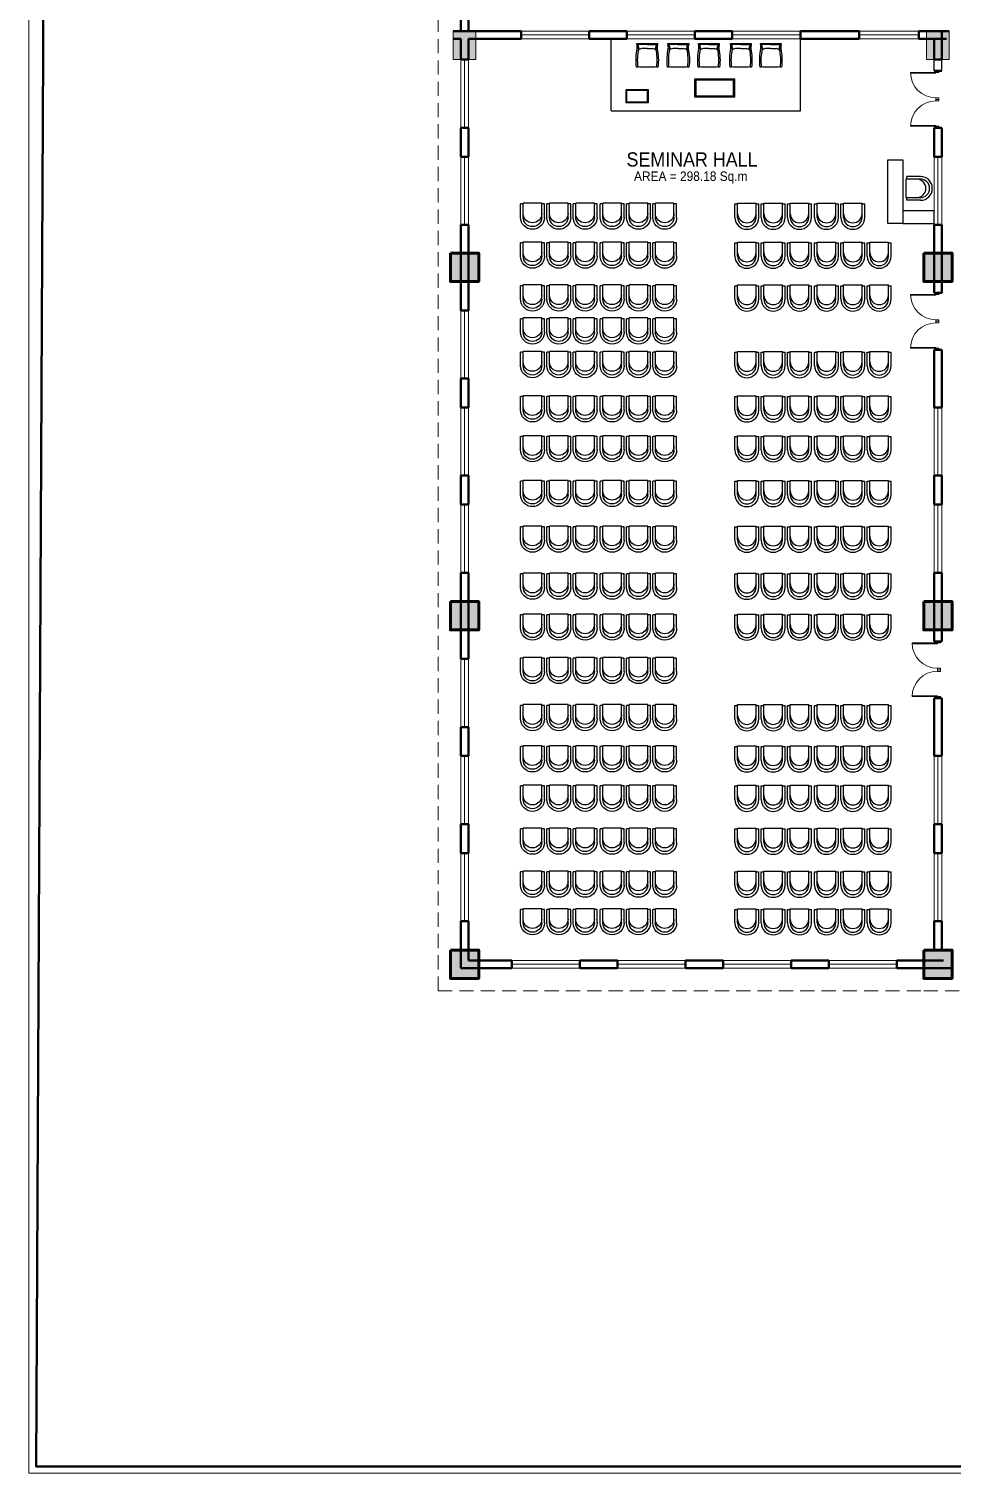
# Model space of a CAD drawing. Header units: inches. Extents: x 150067 to 167379, y -92057 to -49035.
# Drawn here: x 151819 to 154258, y -68924 to -65111 of the extents above; entities that cross this region are included whole.
import ezdxf

# ---------------------------------------------------------------- set-up
doc = ezdxf.new("R2010")
doc.units = ezdxf.units.IN
doc.header["$LTSCALE"] = 0.1
doc.header["$MEASUREMENT"] = 0
doc.linetypes.add('HIDDEN', pattern=[0.375, 0.25, -0.125])
for name, color, linetype, lineweight in [('BOR', 200, 'Continuous', 40), ('BOR1', 230, 'Continuous', 15), ('DOOR', 10, 'Continuous', 15), ('Layer4', 10, 'Continuous', 25), ('thin ha', 253, 'Continuous', 5), ('wall', 6, 'Continuous', 40), ('win', 102, 'Continuous', 20)]:
    doc.layers.add(name, color=color, linetype=linetype, lineweight=lineweight)
doc.layers.add('Layer1', color=7, linetype='Continuous')
doc.layers.add('TEXT', color=7, linetype='Continuous')
doc.styles.add('DUTCH', font='arial.ttf')

# ---------------------------------------------------------------- blocks, each defined once
blk = doc.blocks.new('A$C764D24B9')
at = {"layer": 'DOOR'}
for points in [[(0.056, 0.111), (0.083, 0.111), (0.083, 1), (0.056, 1)], [(0, 0), (0.056, 0), (0.056, 0.111), (0, 0.111)], [(0.944, 0), (1, 0), (1, 0.111), (0.944, 0.111)]]:
    blk.add_lwpolyline(points, close=True, dxfattribs=at)
blk.add_arc((0.056, 0.111), 0.889, 0, 90, dxfattribs=at)
blk = doc.blocks.new('hhrh')
at = {"layer": 'thin ha', "linetype": 'Continuous', "lineweight": 20, "ltscale": 0.1}
blk.add_hatch(color=2, dxfattribs=at).paths.add_polyline_path([(-6923.03, -1177.102), (-6922.28, -1177.102), (-6922.28, -1177.852), (-6923.03, -1177.852)])
at = {"layer": 'thin ha', "color": 2, "linetype": 'Continuous', "lineweight": 50, "ltscale": 0.1}
blk.add_lwpolyline([(-6923.03, -1177.102), (-6922.28, -1177.102), (-6922.28, -1177.852), (-6923.03, -1177.852)], close=True, dxfattribs=at)
blk = doc.blocks.new('hhyt')
at = {"layer": 'thin ha', "linetype": 'Continuous', "lineweight": 20, "ltscale": 0.1}
blk.add_hatch(color=2, dxfattribs=at).paths.add_polyline_path([(-6922.955, -1152.844), (-6922.355, -1152.844), (-6922.355, -1153.594), (-6922.955, -1153.594)])
at = {"layer": 'thin ha', "color": 2, "linetype": 'Continuous', "lineweight": 20, "ltscale": 0.1}
blk.add_lwpolyline([(-6922.955, -1152.844), (-6922.355, -1152.844), (-6922.355, -1153.594), (-6922.955, -1153.594)], close=True, dxfattribs=at)
blk = doc.blocks.new('A$C2C166547')
at = {"color": 0}
for p, q in [((0.201, 0.464), (0.017, 0.464)), ((0.201, 0.456), (0.018, 0.456)), ((0.201, 0.455), (0.018, 0.455)), ((0.201, 0.374), (0.094, 0.374)), ((0.201, 0.464), (0.385, 0.464)), ((0.201, 0.456), (0.385, 0.456)), ((0.201, 0.455), (0.385, 0.455)), ((0.201, 0.374), (0.308, 0.374)), ((0.016, 0.02), (0.006, 0.02)), ((0.016, 0.02), (0.006, 0.016)), ((0.017, 0.001), (0.016, 0.02)), ((0.385, 0.001), (0.387, 0.02)), ((0.387, 0.02), (0.396, 0.016)), ((0.387, 0.02), (0.396, 0.02))]:
    blk.add_line(p, q, dxfattribs=at)
blk.add_lwpolyline([(0.023, 0.369, 0.080461), (0.008, 0, 0.080461)], format="xyb", dxfattribs=at)
for centre, radius, start, end in [((0.018, 0.461), 0.00242, 100.345, 201.3742), ((-0.216, 0.394), 0.241, 354.5513, 15.9626), ((0.018, 0.455), 0.000725, 87.3762, 197.5208), ((0.018, 0.454), 0.000433, 71.7715, 189.2202), ((0.095, 0.276), 0.0978, 90.5164, 143.1927), ((-0.282, 0.346), 0.317, 1.1591, 17.5641), ((0.307, 0.276), 0.0978, 36.8073, 89.4836), ((0.685, 0.346), 0.317, 162.4359, 178.8409), ((0.618, 0.394), 0.241, 164.0374, 185.4487), ((-0.752, 0.137), 1.154, 353.1637, 11.5643), ((0.384, 0.461), 0.00242, 338.6258, 79.655), ((0.385, 0.455), 0.000725, 342.4792, 92.6238), ((0.385, 0.454), 0.000433, 350.7798, 108.2285), ((0.014, -0.011), 0.012, 71.7536, 116.5375), ((0.389, -0.011), 0.012, 63.4625, 108.2464)]:
    blk.add_arc(centre, radius, start, end, dxfattribs=at)
blk = doc.blocks.new('armchair032')
at = {"color": 0}
for p, q in [((-315, 375), (-315, 20)), ((-245, 20), (-315, 20)), ((-245, 375), (-245, 0)), ((245, 0), (-245, 0)), ((245, 375), (245, 0)), ((315, 20), (245, 20)), ((315, 375), (315, 20))]:
    blk.add_line(p, q, dxfattribs=at)
for centre, radius in [((0, 375), 315), ((0, 375), 245), ((0, 275), 245)]:
    blk.add_arc(centre, radius, 0, 180, dxfattribs=at)

msp = doc.modelspace()

# ---------------------------------------------------------------- linework, layer by layer
at = {"elevation": 23680.86}
for points in [[(153479.86, -65151.89, 0.1025232), (153478.61, -65163.25, -0.0804606), (153480.64, -65212.29, -0.3022999), (153477.46, -65211.91, 0.1979323), (153476.27, -65211.83, -0.028193), (153469.24, -65212.29), (153452.34, -65212.29), (153435.43, -65212.29, -0.028193), (153428.4, -65211.83, 0.1979323), (153427.22, -65211.91, -0.3022999), (153424.04, -65212.29, -0.0804606), (153426.06, -65163.25, 0.1025232), (153424.82, -65151.89, -0.5871113), (153426.22, -65149.4), (153478.46, -65149.4, -0.5871113)], [(153561.88, -65151.89, 0.1025232), (153560.63, -65163.25, -0.0804606), (153562.66, -65212.29, -0.3022999), (153559.48, -65211.91, 0.1979323), (153558.29, -65211.83, -0.028193), (153551.26, -65212.29), (153534.36, -65212.29), (153517.45, -65212.29, -0.028193), (153510.42, -65211.83, 0.1979323), (153509.23, -65211.91, -0.3022999), (153506.06, -65212.29, -0.0804606), (153508.08, -65163.25, 0.1025232), (153506.84, -65151.89, -0.5871113), (153508.24, -65149.4), (153560.48, -65149.4, -0.5871113)], [(153642.71, -65151.89, 0.1025232), (153641.47, -65163.25, -0.0804606), (153643.49, -65212.29, -0.3022999), (153640.32, -65211.91, 0.1979323), (153639.13, -65211.83, -0.028193), (153632.1, -65212.29), (153615.19, -65212.29), (153598.29, -65212.29, -0.028193), (153591.26, -65211.83, 0.1979323), (153590.07, -65211.91, -0.3022999), (153586.9, -65212.29, -0.0804606), (153588.92, -65163.25, 0.1025232), (153587.67, -65151.89, -0.5871113), (153589.08, -65149.4), (153641.31, -65149.4, -0.5871113)], [(153727.18, -65151.89, 0.1025232), (153725.94, -65163.25, -0.0804606), (153727.96, -65212.29, -0.3022999), (153724.79, -65211.91, 0.1979323), (153723.6, -65211.83, -0.028193), (153716.57, -65212.29), (153699.66, -65212.29), (153682.76, -65212.29, -0.028193), (153675.73, -65211.83, 0.1979323), (153674.54, -65211.91, -0.3022999), (153671.37, -65212.29, -0.0804606), (153673.39, -65163.25, 0.1025232), (153672.14, -65151.89, -0.5871113), (153673.55, -65149.4), (153725.78, -65149.4, -0.5871113)], [(153806.34, -65151.89, 0.1025232), (153805.09, -65163.25, -0.0804606), (153807.12, -65212.29, -0.3022999), (153803.94, -65211.91, 0.1979323), (153802.75, -65211.83, -0.028193), (153795.73, -65212.29), (153778.82, -65212.29), (153761.91, -65212.29, -0.028193), (153754.88, -65211.83, 0.1979323), (153753.7, -65211.91, -0.3022999), (153750.52, -65212.29, -0.0804606), (153752.55, -65163.25, 0.1025232), (153751.3, -65151.89, -0.5871113), (153752.7, -65149.4), (153804.94, -65149.4, -0.5871113)]]:
    msp.add_lwpolyline(points, format="xyb", close=True, dxfattribs=at)
for points in [[(153396.69, -65270.87), (153454.43, -65270.87), (153454.43, -65306.57), (153396.69, -65306.57)], [(153397.69, -65271.87), (153453.43, -65271.87), (153453.43, -65305.57), (153397.69, -65305.57)], [(153398.69, -65272.87), (153452.43, -65272.87), (153452.43, -65304.57), (153398.69, -65304.57)], [(153577.4, -65290.78), (153683.55, -65290.78), (153683.55, -65243.82), (153577.4, -65243.82)], [(153578.4, -65289.78), (153682.55, -65289.78), (153682.55, -65244.82), (153578.4, -65244.82)], [(153579.4, -65288.78), (153681.55, -65288.78), (153681.55, -65245.82), (153579.4, -65245.82)], [(153580.4, -65287.78), (153680.55, -65287.78), (153680.55, -65246.82), (153580.4, -65246.82)]]:
    msp.add_lwpolyline(points, close=True, dxfattribs=at)
at = {"layer": 'BOR', "elevation": 23680.86}
msp.add_lwpolyline([(167336.1, -61441.21), (151875.84, -61441.21), (151838.53, -68906.26), (167298.78, -68906.26)], close=True, dxfattribs=at)
at = {"layer": 'BOR1', "elevation": 23680.86}
msp.add_lwpolyline([(167379.16, -61384.68), (151819.31, -61384.68), (151819.31, -68924.04), (167379.16, -68924.04)], close=True, dxfattribs=at)
at = {"layer": 'DOOR', "linetype": 'HIDDEN', "ltscale": 1500}
for p, q in [((152900.09, -67650.67, 23680.86), (152900.09, -62224.01, 23680.86)), ((152900.09, -67650.67, 23680.86), (154182.59, -67650.67, 23680.86)), ((154182.59, -67650.67, 23680.86), (155295.09, -67650.67, 23680.86))]:
    msp.add_line(p, q, dxfattribs=at)
at = {"layer": 'Layer1', "color": 6, "linetype": 'Continuous', "ltscale": 0.1}
for p, q in [((154210.09, -65222.34, 23680.86), (154210.09, -65192.34, 23680.86)), ((154230.09, -65222.34, 23680.86), (154230.09, -65192.34, 23680.86))]:
    msp.add_line(p, q, dxfattribs=at)
at = {"layer": 'Layer1', "color": 6, "linetype": 'Continuous', "ltscale": 0.1, "elevation": 23680.86}
for points in [[(154087.92, -65457.04), (154127.6, -65457.04), (154127.6, -65624.77), (154087.92, -65624.77)], [(154127.6, -65624.77), (154210.09, -65624.77), (154210.09, -65591.97), (154127.6, -65591.97)]]:
    msp.add_lwpolyline(points, close=True, dxfattribs=at)
at = {"layer": 'Layer4', "linetype": 'Continuous', "ltscale": 0.1}
for p, q in [((153357.09, -65327.34, 23680.86), (153357.09, -65137.34, 23680.86)), ((153857.09, -65327.34, 23680.86), (153857.09, -65127.34, 23680.86)), ((153357.09, -65327.34, 23680.86), (153857.09, -65327.34, 23680.86))]:
    msp.add_line(p, q, dxfattribs=at)
at = {"layer": 'wall', "linetype": 'Continuous', "ltscale": 0.1}
for p, q in [((152960.09, -65048.91, 23680.86), (152960.09, -65117.34, 23680.86)), ((152980.09, -65048.91, 23680.86), (152980.09, -65117.34, 23680.86)), ((152940.09, -65117.34, 23680.86), (153119.09, -65117.34, 23680.86)), ((153027.59, -65117.34, 23680.86), (153111.59, -65117.34, 23680.86)), ((153119.09, -65137.34, 23680.86), (153119.09, -65117.34, 23680.86)), ((153299.09, -65117.34, 23680.86), (153398.09, -65117.34, 23680.86)), ((153299.09, -65117.34, 23680.86), (153398.09, -65117.34, 23680.86)), ((153299.09, -65117.34, 23680.86), (153398.09, -65117.34, 23680.86)), ((153299.09, -65117.34, 23680.86), (153398.09, -65117.34, 23680.86)), ((153299.09, -65117.34, 23680.86), (153398.09, -65117.34, 23680.86)), ((153398.09, -65117.34, 23680.86), (153299.09, -65117.34, 23680.86)), ((153398.09, -65117.34, 23680.86), (153299.09, -65117.34, 23680.86)), ((153299.09, -65137.34, 23680.86), (153299.09, -65117.34, 23680.86)), ((153398.09, -65137.34, 23680.86), (153398.09, -65117.34, 23680.86)), ((153578.09, -65117.34, 23680.86), (153677.09, -65117.34, 23680.86)), ((153578.09, -65117.34, 23680.86), (153677.09, -65117.34, 23680.86)), ((153578.09, -65117.34, 23680.86), (153677.09, -65117.34, 23680.86)), ((153578.09, -65117.34, 23680.86), (153677.09, -65117.34, 23680.86)), ((153578.09, -65117.34, 23680.86), (153677.09, -65117.34, 23680.86)), ((153677.09, -65117.34, 23680.86), (153578.09, -65117.34, 23680.86)), ((153677.09, -65117.34, 23680.86), (153578.09, -65117.34, 23680.86)), ((153578.09, -65137.34, 23680.86), (153578.09, -65117.34, 23680.86)), ((153677.09, -65137.34, 23680.86), (153677.09, -65117.34, 23680.86)), ((153857.09, -65117.34, 23680.86), (154011.75, -65117.34, 23680.86)), ((153857.09, -65137.34, 23680.86), (153857.09, -65117.34, 23680.86)), ((154011.75, -65117.34, 23680.86), (154011.75, -65137.34, 23680.86)), ((154169.25, -65117.34, 23680.86), (154250.09, -65117.34, 23680.86)), ((154169.25, -65117.34, 23680.86), (154169.25, -65137.34, 23680.86)), ((154230.09, -65117.34, 23680.86), (154230.09, -65192.34, 23680.86)), ((152940.09, -65137.34, 23680.86), (152960.09, -65137.34, 23680.86)), ((152960.09, -65192.34, 23680.86), (152960.09, -65137.34, 23680.86)), ((152980.09, -65137.34, 23680.86), (153119.09, -65137.34, 23680.86)), ((152980.09, -65192.34, 23680.86), (152980.09, -65137.34, 23680.86)), ((153062.59, -65137.34, 23680.86), (153111.59, -65137.34, 23680.86)), ((153299.09, -65137.34, 23680.86), (153398.09, -65137.34, 23680.86)), ((153299.09, -65137.34, 23680.86), (153398.09, -65137.34, 23680.86)), ((153299.09, -65137.34, 23680.86), (153398.09, -65137.34, 23680.86)), ((153299.09, -65137.34, 23680.86), (153398.09, -65137.34, 23680.86)), ((153299.09, -65137.34, 23680.86), (153398.09, -65137.34, 23680.86)), ((153299.09, -65137.34, 23680.86), (153398.09, -65137.34, 23680.86)), ((153299.09, -65137.34, 23680.86), (153398.09, -65137.34, 23680.86)), ((153299.09, -65137.34, 23680.86), (153398.09, -65137.34, 23680.86)), ((153299.09, -65137.34, 23680.86), (153398.09, -65137.34, 23680.86)), ((153398.09, -65137.34, 23680.86), (153299.09, -65137.34, 23680.86)), ((153398.09, -65137.34, 23680.86), (153299.09, -65137.34, 23680.86)), ((153398.09, -65137.34, 23680.86), (153299.09, -65137.34, 23680.86)), ((153578.09, -65137.34, 23680.86), (153677.09, -65137.34, 23680.86)), ((153578.09, -65137.34, 23680.86), (153677.09, -65137.34, 23680.86)), ((153578.09, -65137.34, 23680.86), (153677.09, -65137.34, 23680.86)), ((153578.09, -65137.34, 23680.86), (153677.09, -65137.34, 23680.86)), ((153578.09, -65137.34, 23680.86), (153677.09, -65137.34, 23680.86)), ((153578.09, -65137.34, 23680.86), (153677.09, -65137.34, 23680.86)), ((153578.09, -65137.34, 23680.86), (153677.09, -65137.34, 23680.86)), ((153578.09, -65137.34, 23680.86), (153677.09, -65137.34, 23680.86)), ((153578.09, -65137.34, 23680.86), (153677.09, -65137.34, 23680.86)), ((153677.09, -65137.34, 23680.86), (153578.09, -65137.34, 23680.86)), ((153677.09, -65137.34, 23680.86), (153578.09, -65137.34, 23680.86)), ((153677.09, -65137.34, 23680.86), (153578.09, -65137.34, 23680.86)), ((153857.09, -65137.34, 23680.86), (154011.75, -65137.34, 23680.86)), ((153857.09, -65137.34, 23680.86), (154011.75, -65137.34, 23680.86)), ((154169.25, -65137.34, 23680.86), (154242.59, -65137.34, 23680.86)), ((154169.25, -65137.34, 23680.86), (154242.59, -65137.34, 23680.86)), ((154210.09, -65137.34, 23680.86), (154210.09, -65192.34, 23680.86)), ((152980.09, -65192.34, 23680.86), (152960.09, -65192.34, 23680.86)), ((154210.09, -65192.34, 23680.86), (154230.09, -65192.34, 23680.86)), ((154230.09, -65192.34, 23680.86), (154210.09, -65192.34, 23680.86)), ((154210.09, -65222.34, 23680.86), (154230.09, -65222.34, 23680.86)), ((154230.09, -65222.34, 23680.86), (154210.09, -65222.34, 23680.86)), ((152960.09, -65448.59, 23680.86), (152960.09, -65372.34, 23680.86)), ((152960.09, -65448.59, 23680.86), (152960.09, -65372.34, 23680.86)), ((152960.09, -65448.59, 23680.86), (152960.09, -65372.34, 23680.86)), ((152960.09, -65448.59, 23680.86), (152960.09, -65372.34, 23680.86)), ((152980.09, -65372.34, 23680.86), (152960.09, -65372.34, 23680.86)), ((152980.09, -65448.59, 23680.86), (152980.09, -65372.34, 23680.86)), ((152980.09, -65448.59, 23680.86), (152980.09, -65372.34, 23680.86)), ((152980.09, -65448.59, 23680.86), (152980.09, -65372.34, 23680.86)), ((152980.09, -65448.59, 23680.86), (152980.09, -65372.34, 23680.86)), ((154210.09, -65372.34, 23680.86), (154210.09, -65448.59, 23680.86)), ((154210.09, -65372.34, 23680.86), (154210.09, -65448.59, 23680.86)), ((154210.09, -65448.59, 23680.86), (154210.09, -65372.34, 23680.86)), ((154210.09, -65448.59, 23680.86), (154210.09, -65372.34, 23680.86)), ((154210.09, -65448.59, 23680.86), (154210.09, -65372.34, 23680.86)), ((154210.09, -65372.34, 23680.86), (154230.09, -65372.34, 23680.86)), ((154230.09, -65372.34, 23680.86), (154210.09, -65372.34, 23680.86)), ((154230.09, -65372.34, 23680.86), (154230.09, -65448.59, 23680.86)), ((154230.09, -65372.34, 23680.86), (154230.09, -65448.59, 23680.86)), ((154230.09, -65448.59, 23680.86), (154230.09, -65372.34, 23680.86)), ((154230.09, -65448.59, 23680.86), (154230.09, -65372.34, 23680.86)), ((154230.09, -65448.59, 23680.86), (154230.09, -65372.34, 23680.86)), ((152980.09, -65448.59, 23680.86), (152960.09, -65448.59, 23680.86)), ((154210.09, -65448.59, 23680.86), (154230.09, -65448.59, 23680.86)), ((152960.09, -65854.42, 23680.86), (152960.09, -65628.59, 23680.86)), ((152960.09, -65854.42, 23680.86), (152960.09, -65628.59, 23680.86)), ((152980.09, -65628.59, 23680.86), (152960.09, -65628.59, 23680.86)), ((152980.09, -65854.42, 23680.86), (152980.09, -65628.59, 23680.86)), ((152980.09, -65854.42, 23680.86), (152980.09, -65628.59, 23680.86)), ((154210.09, -65628.59, 23680.86), (154210.09, -65778.17, 23680.86)), ((154210.09, -65628.59, 23680.86), (154230.09, -65628.59, 23680.86)), ((154230.09, -65628.59, 23680.86), (154230.09, -65778.17, 23680.86)), ((154210.09, -65808.17, 23680.86), (154210.09, -65778.17, 23680.86)), ((154230.09, -65808.17, 23680.86), (154210.09, -65808.17, 23680.86)), ((154230.09, -65808.17, 23680.86), (154230.09, -65778.17, 23680.86)), ((152980.09, -65854.42, 23680.86), (152960.09, -65854.42, 23680.86)), ((154210.09, -65958.17, 23680.86), (154210.09, -66110.67, 23680.86)), ((154230.09, -65958.17, 23680.86), (154210.09, -65958.17, 23680.86)), ((154230.09, -65958.17, 23680.86), (154230.09, -66110.67, 23680.86)), ((152960.09, -66110.67, 23680.86), (152960.09, -66034.42, 23680.86)), ((152960.09, -66110.67, 23680.86), (152960.09, -66034.42, 23680.86)), ((152960.09, -66110.67, 23680.86), (152960.09, -66034.42, 23680.86)), ((152980.09, -66034.42, 23680.86), (152960.09, -66034.42, 23680.86)), ((152980.09, -66110.67, 23680.86), (152980.09, -66034.42, 23680.86)), ((152980.09, -66110.67, 23680.86), (152980.09, -66034.42, 23680.86)), ((152980.09, -66110.67, 23680.86), (152980.09, -66034.42, 23680.86)), ((152980.09, -66078.64, 23680.86), (152980.09, -66034.42, 23680.86)), ((152980.09, -66078.64, 23680.86), (152980.09, -66034.42, 23680.86)), ((152980.09, -66078.64, 23680.86), (152980.09, -66034.42, 23680.86)), ((152980.09, -66110.67, 23680.86), (152960.09, -66110.67, 23680.86)), ((154210.09, -66110.67, 23680.86), (154230.09, -66110.67, 23680.86)), ((152960.09, -66366.92, 23680.86), (152960.09, -66290.67, 23680.86)), ((152960.09, -66366.92, 23680.86), (152960.09, -66290.67, 23680.86)), ((152960.09, -66366.92, 23680.86), (152960.09, -66290.67, 23680.86)), ((152980.09, -66290.67, 23680.86), (152960.09, -66290.67, 23680.86)), ((152980.09, -66366.92, 23680.86), (152980.09, -66290.67, 23680.86)), ((152980.09, -66366.92, 23680.86), (152980.09, -66290.67, 23680.86)), ((152980.09, -66366.92, 23680.86), (152980.09, -66290.67, 23680.86)), ((154210.09, -66290.67, 23680.86), (154210.09, -66366.92, 23680.86)), ((154210.09, -66290.67, 23680.86), (154210.09, -66366.92, 23680.86)), ((154210.09, -66366.92, 23680.86), (154210.09, -66290.67, 23680.86)), ((154210.09, -66366.92, 23680.86), (154210.09, -66290.67, 23680.86)), ((154210.09, -66290.67, 23680.86), (154230.09, -66290.67, 23680.86)), ((154230.09, -66290.67, 23680.86), (154230.09, -66366.92, 23680.86)), ((154230.09, -66290.67, 23680.86), (154230.09, -66366.92, 23680.86)), ((154230.09, -66366.92, 23680.86), (154230.09, -66290.67, 23680.86)), ((154230.09, -66366.92, 23680.86), (154230.09, -66290.67, 23680.86)), ((152980.09, -66366.92, 23680.86), (152960.09, -66366.92, 23680.86)), ((154210.09, -66366.92, 23680.86), (154230.09, -66366.92, 23680.86)), ((152960.09, -66774.42, 23680.86), (152960.09, -66546.92, 23680.86)), ((152960.09, -66774.42, 23680.86), (152960.09, -66546.92, 23680.86)), ((152980.09, -66546.92, 23680.86), (152960.09, -66546.92, 23680.86)), ((152980.09, -66774.42, 23680.86), (152980.09, -66546.92, 23680.86)), ((152980.09, -66774.42, 23680.86), (152980.09, -66546.92, 23680.86)), ((154210.09, -66546.92, 23680.86), (154210.09, -66698.17, 23680.86)), ((154210.09, -66546.92, 23680.86), (154230.09, -66546.92, 23680.86)), ((154230.09, -66546.92, 23680.86), (154230.09, -66698.17, 23680.86)), ((154210.09, -66728.17, 23680.86), (154210.09, -66698.17, 23680.86)), ((154230.09, -66728.17, 23680.86), (154230.09, -66698.17, 23680.86)), ((154230.09, -66728.17, 23680.86), (154210.09, -66728.17, 23680.86)), ((152980.09, -66774.42, 23680.86), (152960.09, -66774.42, 23680.86)), ((154230.09, -66878.17, 23680.86), (154210.09, -66878.17, 23680.86)), ((154210.09, -66878.17, 23680.86), (154210.09, -67030.67, 23680.86)), ((154230.09, -66878.17, 23680.86), (154230.09, -67030.67, 23680.86)), ((152960.09, -67030.67, 23680.86), (152960.09, -66954.42, 23680.86)), ((152960.09, -67030.67, 23680.86), (152960.09, -66954.42, 23680.86)), ((152980.09, -66954.42, 23680.86), (152960.09, -66954.42, 23680.86)), ((152980.09, -66998.64, 23680.86), (152980.09, -66954.42, 23680.86)), ((152980.09, -67030.67, 23680.86), (152980.09, -66954.42, 23680.86)), ((152980.09, -67030.67, 23680.86), (152960.09, -67030.67, 23680.86)), ((154210.09, -67030.67, 23680.86), (154230.09, -67030.67, 23680.86)), ((152960.09, -67286.92, 23680.86), (152960.09, -67210.67, 23680.86)), ((152960.09, -67286.92, 23680.86), (152960.09, -67210.67, 23680.86)), ((152980.09, -67210.67, 23680.86), (152960.09, -67210.67, 23680.86)), ((152980.09, -67286.92, 23680.86), (152980.09, -67210.67, 23680.86)), ((152980.09, -67286.92, 23680.86), (152980.09, -67210.67, 23680.86)), ((154210.09, -67210.67, 23680.86), (154210.09, -67286.92, 23680.86)), ((154210.09, -67210.67, 23680.86), (154210.09, -67286.92, 23680.86)), ((154210.09, -67286.92, 23680.86), (154210.09, -67210.67, 23680.86)), ((154210.09, -67210.67, 23680.86), (154230.09, -67210.67, 23680.86)), ((154230.09, -67210.67, 23680.86), (154230.09, -67286.92, 23680.86)), ((154230.09, -67210.67, 23680.86), (154230.09, -67286.92, 23680.86)), ((154230.09, -67286.92, 23680.86), (154230.09, -67210.67, 23680.86)), ((152980.09, -67286.92, 23680.86), (152960.09, -67286.92, 23680.86)), ((154210.09, -67286.92, 23680.86), (154230.09, -67286.92, 23680.86)), ((152960.09, -67590.67, 23680.86), (152960.09, -67466.92, 23680.86)), ((152980.09, -67466.92, 23680.86), (152960.09, -67466.92, 23680.86)), ((152980.09, -67570.67, 23680.86), (152980.09, -67466.92, 23680.86)), ((154210.09, -67466.92, 23680.86), (154210.09, -67543.17, 23680.86)), ((154210.09, -67466.92, 23680.86), (154230.09, -67466.92, 23680.86)), ((154230.09, -67466.92, 23680.86), (154230.09, -67543.17, 23680.86)), ((152960.09, -67590.67, 23680.86), (153094.63, -67590.67, 23680.86)), ((152980.09, -67570.67, 23680.86), (153094.63, -67570.67, 23680.86)), ((153032.59, -67570.67, 23680.86), (153094.63, -67570.67, 23680.86)), ((153032.59, -67590.67, 23680.86), (153094.63, -67590.67, 23680.86)), ((153094.63, -67590.67, 23680.86), (153094.63, -67570.67, 23680.86)), ((153274.63, -67570.67, 23680.86), (153373.63, -67570.67, 23680.86)), ((153274.63, -67570.67, 23680.86), (153373.63, -67570.67, 23680.86)), ((153274.63, -67570.67, 23680.86), (153373.63, -67570.67, 23680.86)), ((153274.63, -67570.67, 23680.86), (153373.63, -67570.67, 23680.86)), ((153274.63, -67590.67, 23680.86), (153274.63, -67570.67, 23680.86)), ((153274.63, -67590.67, 23680.86), (153373.63, -67590.67, 23680.86)), ((153274.63, -67590.67, 23680.86), (153373.63, -67590.67, 23680.86)), ((153274.63, -67590.67, 23680.86), (153373.63, -67590.67, 23680.86)), ((153274.63, -67590.67, 23680.86), (153373.63, -67590.67, 23680.86)), ((153274.63, -67590.67, 23680.86), (153373.63, -67590.67, 23680.86)), ((153274.63, -67590.67, 23680.86), (153373.63, -67590.67, 23680.86)), ((153373.63, -67590.67, 23680.86), (153373.63, -67570.67, 23680.86)), ((153553.63, -67570.67, 23680.86), (153652.63, -67570.67, 23680.86)), ((153553.63, -67570.67, 23680.86), (153652.63, -67570.67, 23680.86)), ((153553.63, -67570.67, 23680.86), (153652.63, -67570.67, 23680.86)), ((153553.63, -67570.67, 23680.86), (153652.63, -67570.67, 23680.86)), ((153553.63, -67590.67, 23680.86), (153553.63, -67570.67, 23680.86)), ((153553.63, -67590.67, 23680.86), (153652.63, -67590.67, 23680.86)), ((153553.63, -67590.67, 23680.86), (153652.63, -67590.67, 23680.86)), ((153553.63, -67590.67, 23680.86), (153652.63, -67590.67, 23680.86)), ((153553.63, -67590.67, 23680.86), (153652.63, -67590.67, 23680.86)), ((153553.63, -67590.67, 23680.86), (153652.63, -67590.67, 23680.86)), ((153553.63, -67590.67, 23680.86), (153652.63, -67590.67, 23680.86)), ((153652.63, -67590.67, 23680.86), (153652.63, -67570.67, 23680.86)), ((153832.63, -67570.67, 23680.86), (153931.63, -67570.67, 23680.86)), ((153832.63, -67570.67, 23680.86), (153931.63, -67570.67, 23680.86)), ((153832.63, -67570.67, 23680.86), (153931.63, -67570.67, 23680.86)), ((153832.63, -67570.67, 23680.86), (153931.63, -67570.67, 23680.86)), ((153832.63, -67590.67, 23680.86), (153832.63, -67570.67, 23680.86)), ((153832.63, -67590.67, 23680.86), (153931.63, -67590.67, 23680.86)), ((153832.63, -67590.67, 23680.86), (153931.63, -67590.67, 23680.86)), ((153832.63, -67590.67, 23680.86), (153931.63, -67590.67, 23680.86)), ((153832.63, -67590.67, 23680.86), (153931.63, -67590.67, 23680.86)), ((153832.63, -67590.67, 23680.86), (153931.63, -67590.67, 23680.86)), ((153832.63, -67590.67, 23680.86), (153931.63, -67590.67, 23680.86)), ((153931.63, -67590.67, 23680.86), (153931.63, -67570.67, 23680.86)), ((154111.63, -67570.67, 23680.86), (154235.09, -67570.67, 23680.86)), ((154111.63, -67590.67, 23680.86), (154111.63, -67570.67, 23680.86)), ((154111.63, -67590.67, 23680.86), (154255.09, -67590.67, 23680.86)), ((154136.09, -67570.67, 23680.86), (154235.09, -67570.67, 23680.86)), ((154136.09, -67590.67, 23680.86), (154255.09, -67590.67, 23680.86)), ((154136.09, -67590.67, 23680.86), (154235.09, -67590.67, 23680.86))]:
    msp.add_line(p, q, dxfattribs=at)
at = {"layer": 'wall', "linetype": 'Continuous', "ltscale": 0.1, "elevation": 23680.86}
for points in [[(153299.09, -65137.34), (153299.09, -65117.34)], [(153398.09, -65137.34), (153398.09, -65117.34)], [(153578.09, -65137.34), (153578.09, -65117.34)], [(153677.09, -65137.34), (153677.09, -65117.34)], [(153857.09, -65137.34), (153857.09, -65117.34)], [(152980.09, -65192.34), (152960.09, -65192.34)], [(154210.09, -65192.34), (154230.09, -65192.34)], [(154210.09, -65222.34), (154230.09, -65222.34)], [(152980.09, -65372.34), (152960.09, -65372.34)], [(154210.09, -65372.34), (154230.09, -65372.34)], [(152980.09, -65448.59), (152960.09, -65448.59)], [(154210.09, -65448.59), (154230.09, -65448.59)], [(152980.09, -65628.59), (152960.09, -65628.59)], [(154210.09, -65628.59), (154230.09, -65628.59)], [(152980.09, -65854.42), (152960.09, -65854.42)], [(152980.09, -66034.42), (152960.09, -66034.42)], [(152980.09, -66110.67), (152960.09, -66110.67)], [(154210.09, -66110.67), (154230.09, -66110.67)], [(152980.09, -66290.67), (152960.09, -66290.67)], [(154210.09, -66290.67), (154230.09, -66290.67)], [(152980.09, -66366.92), (152960.09, -66366.92)], [(154210.09, -66366.92), (154230.09, -66366.92)], [(152980.09, -66546.92), (152960.09, -66546.92)], [(154210.09, -66546.92), (154230.09, -66546.92)], [(152980.09, -66774.42), (152960.09, -66774.42)], [(152980.09, -66954.42), (152960.09, -66954.42)], [(152980.09, -67030.67), (152960.09, -67030.67)], [(154210.09, -67030.67), (154230.09, -67030.67)], [(152980.09, -67210.67), (152960.09, -67210.67)], [(154210.09, -67210.67), (154230.09, -67210.67)], [(152980.09, -67286.92), (152960.09, -67286.92)], [(154210.09, -67286.92), (154230.09, -67286.92)], [(152980.09, -67466.92), (152960.09, -67466.92)], [(154210.09, -67466.92), (154230.09, -67466.92)], [(153094.63, -67590.67), (153094.63, -67570.67)], [(153274.63, -67590.67), (153274.63, -67570.67)], [(153373.63, -67590.67), (153373.63, -67570.67)], [(153553.63, -67590.67), (153553.63, -67570.67)], [(153652.63, -67590.67), (153652.63, -67570.67)], [(153832.63, -67590.67), (153832.63, -67570.67)], [(153931.63, -67590.67), (153931.63, -67570.67)], [(154111.63, -67590.67), (154111.63, -67570.67)]]:
    msp.add_lwpolyline(points, dxfattribs=at)
at = {"layer": 'win'}
for p, q in [((153119.09, -65117.34, 23680.86), (153299.09, -65117.34, 23680.86)), ((153398.09, -65117.34, 23680.86), (153578.09, -65117.34, 23680.86)), ((153677.09, -65117.34, 23680.86), (153857.09, -65117.34, 23680.86)), ((154011.75, -65117.34, 23680.86), (154169.25, -65117.34, 23680.86)), ((153119.09, -65127.34, 23680.86), (153299.09, -65127.34, 23680.86)), ((153119.09, -65137.34, 23680.86), (153299.09, -65137.34, 23680.86)), ((153398.09, -65127.34, 23680.86), (153578.09, -65127.34, 23680.86)), ((153398.09, -65137.34, 23680.86), (153578.09, -65137.34, 23680.86)), ((153677.09, -65127.34, 23680.86), (153857.09, -65127.34, 23680.86)), ((153677.09, -65137.34, 23680.86), (153857.09, -65137.34, 23680.86)), ((154011.75, -65127.34, 23680.86), (154169.25, -65127.34, 23680.86)), ((154011.75, -65137.34, 23680.86), (154169.25, -65137.34, 23680.86)), ((152960.09, -65192.34, 23680.86), (152960.09, -65372.34, 23680.86)), ((152970.09, -65192.34, 23680.86), (152970.09, -65372.34, 23680.86)), ((152980.09, -65192.34, 23680.86), (152980.09, -65372.34, 23680.86)), ((152960.09, -65448.59, 23680.86), (152960.09, -65628.59, 23680.86)), ((152970.09, -65448.59, 23680.86), (152970.09, -65628.59, 23680.86)), ((152980.09, -65448.59, 23680.86), (152980.09, -65628.59, 23680.86)), ((154210.09, -65448.59, 23680.86), (154210.09, -65628.59, 23680.86)), ((154220.09, -65448.59, 23680.86), (154220.09, -65628.59, 23680.86)), ((154230.09, -65448.59, 23680.86), (154230.09, -65628.59, 23680.86)), ((152960.09, -65854.42, 23680.86), (152960.09, -66034.42, 23680.86)), ((152970.09, -65854.42, 23680.86), (152970.09, -66034.42, 23680.86)), ((152980.09, -65854.42, 23680.86), (152980.09, -66034.42, 23680.86)), ((152960.09, -66110.67, 23680.86), (152960.09, -66290.67, 23680.86)), ((152970.09, -66110.67, 23680.86), (152970.09, -66290.67, 23680.86)), ((152980.09, -66110.67, 23680.86), (152980.09, -66290.67, 23680.86)), ((154210.09, -66110.67, 23680.86), (154210.09, -66290.67, 23680.86)), ((154220.09, -66110.67, 23680.86), (154220.09, -66290.67, 23680.86)), ((154230.09, -66110.67, 23680.86), (154230.09, -66290.67, 23680.86)), ((152960.09, -66366.92, 23680.86), (152960.09, -66546.92, 23680.86)), ((152970.09, -66366.92, 23680.86), (152970.09, -66546.92, 23680.86)), ((152980.09, -66366.92, 23680.86), (152980.09, -66546.92, 23680.86)), ((154210.09, -66366.92, 23680.86), (154210.09, -66546.92, 23680.86)), ((154220.09, -66366.92, 23680.86), (154220.09, -66546.92, 23680.86)), ((154230.09, -66366.92, 23680.86), (154230.09, -66546.92, 23680.86)), ((152960.09, -66774.42, 23680.86), (152960.09, -66954.42, 23680.86)), ((152970.09, -66774.42, 23680.86), (152970.09, -66954.42, 23680.86)), ((152980.09, -66774.42, 23680.86), (152980.09, -66954.42, 23680.86)), ((152960.09, -67030.67, 23680.86), (152960.09, -67210.67, 23680.86)), ((152970.09, -67030.67, 23680.86), (152970.09, -67210.67, 23680.86)), ((152980.09, -67030.67, 23680.86), (152980.09, -67210.67, 23680.86)), ((154210.09, -67030.67, 23680.86), (154210.09, -67210.67, 23680.86)), ((154220.09, -67030.67, 23680.86), (154220.09, -67210.67, 23680.86)), ((154230.09, -67030.67, 23680.86), (154230.09, -67210.67, 23680.86)), ((152960.09, -67286.92, 23680.86), (152960.09, -67466.92, 23680.86)), ((152970.09, -67286.92, 23680.86), (152970.09, -67466.92, 23680.86)), ((152980.09, -67286.92, 23680.86), (152980.09, -67466.92, 23680.86)), ((154210.09, -67286.92, 23680.86), (154210.09, -67466.92, 23680.86)), ((154220.09, -67286.92, 23680.86), (154220.09, -67466.92, 23680.86)), ((154230.09, -67286.92, 23680.86), (154230.09, -67466.92, 23680.86)), ((153274.63, -67570.67, 23680.86), (153094.63, -67570.67, 23680.86)), ((153274.63, -67580.67, 23680.86), (153094.63, -67580.67, 23680.86)), ((153274.63, -67590.67, 23680.86), (153094.63, -67590.67, 23680.86)), ((153553.63, -67570.67, 23680.86), (153373.63, -67570.67, 23680.86)), ((153553.63, -67580.67, 23680.86), (153373.63, -67580.67, 23680.86)), ((153553.63, -67590.67, 23680.86), (153373.63, -67590.67, 23680.86)), ((153832.63, -67570.67, 23680.86), (153652.63, -67570.67, 23680.86)), ((153832.63, -67580.67, 23680.86), (153652.63, -67580.67, 23680.86)), ((153832.63, -67590.67, 23680.86), (153652.63, -67590.67, 23680.86)), ((154111.63, -67570.67, 23680.86), (153931.63, -67570.67, 23680.86)), ((154111.63, -67580.67, 23680.86), (153931.63, -67580.67, 23680.86)), ((154111.63, -67590.67, 23680.86), (153931.63, -67590.67, 23680.86))]:
    msp.add_line(p, q, dxfattribs=at)

# ---------------------------------------------------------------- block references
at = {"xscale": 130, "yscale": 130, "zscale": 130}
for p in [(153426.23, -65211.91, 23680.86), (153508.24, -65211.91, 23680.86), (153589.08, -65211.91, 23680.86), (153673.55, -65211.91, 23680.86), (153752.71, -65211.91, 23680.86)]:
    msp.add_blockref('A$C2C166547', p, dxfattribs=at)
at = {"yscale": 0.1, "zscale": 0.1}
for p, xscale, rotation in [((154136.24, -65532.34, 23680.86), 0.1, 270), ((153149.28, -65571.3, 23680.86), -0.1, 180), ((153218.76, -65571.3, 23680.86), -0.1, 180), ((153288.22, -65571.3, 23680.86), -0.1, 180), ((153359.63, -65571.3, 23680.86), -0.1, 180), ((153429.12, -65571.3, 23680.86), -0.1, 180), ((153498.57, -65571.3, 23680.86), -0.1, 180), ((153715.61, -65571.3, 23680.86), 0.1, 180), ((153785.07, -65571.3, 23680.86), 0.1, 180), ((153854.55, -65571.3, 23680.86), 0.1, 180), ((153925.97, -65571.3, 23680.86), 0.1, 180), ((153995.42, -65571.3, 23680.86), 0.1, 180), ((153149.28, -65674.16, 23680.86), -0.1, 180), ((153218.76, -65674.16, 23680.86), -0.1, 180), ((153288.22, -65674.16, 23680.86), -0.1, 180), ((153359.63, -65674.16, 23680.86), -0.1, 180), ((153429.12, -65674.16, 23680.86), -0.1, 180), ((153498.57, -65674.16, 23680.86), -0.1, 180), ((153715.61, -65674.16, 23680.86), 0.1, 180), ((153785.07, -65674.16, 23680.86), 0.1, 180), ((153854.55, -65674.16, 23680.86), 0.1, 180), ((153925.97, -65674.16, 23680.86), 0.1, 180), ((153995.42, -65674.16, 23680.86), 0.1, 180), ((154064.91, -65674.16, 23680.86), 0.1, 180), ((153149.28, -65787.24, 23680.86), -0.1, 180), ((153218.76, -65787.24, 23680.86), -0.1, 180), ((153288.22, -65787.24, 23680.86), -0.1, 180), ((153359.63, -65787.24, 23680.86), -0.1, 180), ((153429.12, -65787.24, 23680.86), -0.1, 180), ((153498.57, -65787.24, 23680.86), -0.1, 180), ((153715.61, -65787.24, 23680.86), 0.1, 180), ((153785.07, -65787.24, 23680.86), 0.1, 180), ((153854.55, -65787.24, 23680.86), 0.1, 180), ((153925.97, -65787.24, 23680.86), 0.1, 180), ((153995.42, -65787.24, 23680.86), 0.1, 180), ((154064.91, -65787.24, 23680.86), 0.1, 180), ((153149.28, -65874.43, 23680.86), -0.1, 180), ((153218.76, -65874.43, 23680.86), -0.1, 180), ((153288.22, -65874.43, 23680.86), -0.1, 180), ((153359.63, -65874.43, 23680.86), -0.1, 180), ((153429.12, -65874.43, 23680.86), -0.1, 180), ((153498.57, -65874.43, 23680.86), -0.1, 180), ((153149.28, -65963.1, 23680.86), -0.1, 180), ((153218.76, -65963.1, 23680.86), -0.1, 180), ((153288.22, -65963.1, 23680.86), -0.1, 180), ((153359.63, -65963.1, 23680.86), -0.1, 180), ((153429.12, -65963.1, 23680.86), -0.1, 180), ((153498.57, -65963.1, 23680.86), -0.1, 180), ((153715.61, -65963.1, 23680.86), 0.1, 180), ((153785.07, -65963.1, 23680.86), 0.1, 180), ((153854.55, -65963.1, 23680.86), 0.1, 180), ((153925.97, -65963.1, 23680.86), 0.1, 180), ((153995.42, -65963.1, 23680.86), 0.1, 180), ((154064.91, -65963.1, 23680.86), 0.1, 180), ((153149.28, -66079.93, 23680.86), -0.1, 180), ((153218.76, -66079.93, 23680.86), -0.1, 180), ((153288.22, -66079.93, 23680.86), -0.1, 180), ((153359.63, -66079.93, 23680.86), -0.1, 180), ((153429.12, -66079.93, 23680.86), -0.1, 180), ((153498.57, -66079.93, 23680.86), -0.1, 180), ((153715.61, -66079.93, 23680.86), 0.1, 180), ((153785.07, -66079.93, 23680.86), 0.1, 180), ((153854.55, -66079.93, 23680.86), 0.1, 180), ((153925.97, -66079.93, 23680.86), 0.1, 180), ((153995.42, -66079.93, 23680.86), 0.1, 180), ((154064.91, -66079.93, 23680.86), 0.1, 180), ((153149.28, -66185.36, 23680.86), -0.1, 180), ((153218.76, -66185.36, 23680.86), -0.1, 180), ((153288.22, -66185.36, 23680.86), -0.1, 180), ((153359.63, -66185.36, 23680.86), -0.1, 180), ((153429.12, -66185.36, 23680.86), -0.1, 180), ((153498.57, -66185.36, 23680.86), -0.1, 180), ((153715.61, -66185.36, 23680.86), 0.1, 180), ((153785.07, -66185.36, 23680.86), 0.1, 180), ((153854.55, -66185.36, 23680.86), 0.1, 180), ((153925.97, -66185.36, 23680.86), 0.1, 180), ((153995.42, -66185.36, 23680.86), 0.1, 180), ((154064.91, -66185.36, 23680.86), 0.1, 180), ((153149.28, -66303.46, 23680.86), -0.1, 180), ((153218.76, -66303.46, 23680.86), -0.1, 180), ((153288.22, -66303.46, 23680.86), -0.1, 180), ((153359.63, -66303.46, 23680.86), -0.1, 180), ((153429.12, -66303.46, 23680.86), -0.1, 180), ((153498.57, -66303.46, 23680.86), -0.1, 180), ((153715.61, -66303.46, 23680.86), 0.1, 180), ((153785.07, -66303.46, 23680.86), 0.1, 180), ((153854.55, -66303.46, 23680.86), 0.1, 180), ((153925.97, -66303.46, 23680.86), 0.1, 180), ((153995.42, -66303.46, 23680.86), 0.1, 180), ((154064.91, -66303.46, 23680.86), 0.1, 180), ((153149.28, -66423.96, 23680.86), -0.1, 180), ((153218.76, -66423.96, 23680.86), -0.1, 180), ((153288.22, -66423.96, 23680.86), -0.1, 180), ((153359.63, -66423.96, 23680.86), -0.1, 180), ((153429.12, -66423.96, 23680.86), -0.1, 180), ((153498.57, -66423.96, 23680.86), -0.1, 180), ((153715.61, -66423.96, 23680.86), 0.1, 180), ((153785.07, -66423.96, 23680.86), 0.1, 180), ((153854.55, -66423.96, 23680.86), 0.1, 180), ((153925.97, -66423.96, 23680.86), 0.1, 180), ((153995.42, -66423.96, 23680.86), 0.1, 180), ((154064.91, -66423.96, 23680.86), 0.1, 180), ((153149.28, -66548.16, 23680.86), -0.1, 180), ((153218.76, -66548.16, 23680.86), -0.1, 180), ((153288.22, -66548.16, 23680.86), -0.1, 180), ((153359.63, -66548.16, 23680.86), -0.1, 180), ((153429.12, -66548.16, 23680.86), -0.1, 180), ((153498.57, -66548.16, 23680.86), -0.1, 180), ((153715.61, -66548.16, 23680.86), 0.1, 180), ((153785.07, -66548.16, 23680.86), 0.1, 180), ((153854.55, -66548.16, 23680.86), 0.1, 180), ((153925.97, -66548.16, 23680.86), 0.1, 180), ((153995.42, -66548.16, 23680.86), 0.1, 180), ((154064.91, -66548.16, 23680.86), 0.1, 180), ((153149.28, -66656.06, 23680.86), -0.1, 180), ((153218.76, -66656.06, 23680.86), -0.1, 180), ((153288.22, -66656.06, 23680.86), -0.1, 180), ((153359.63, -66656.06, 23680.86), -0.1, 180), ((153429.12, -66656.06, 23680.86), -0.1, 180), ((153498.57, -66656.06, 23680.86), -0.1, 180), ((153715.61, -66656.06, 23680.86), 0.1, 180), ((153785.07, -66656.06, 23680.86), 0.1, 180), ((153854.55, -66656.06, 23680.86), 0.1, 180), ((153925.97, -66656.06, 23680.86), 0.1, 180), ((153995.42, -66656.06, 23680.86), 0.1, 180), ((154064.91, -66656.06, 23680.86), 0.1, 180), ((153149.28, -66770.66, 23680.86), -0.1, 180), ((153218.76, -66770.66, 23680.86), -0.1, 180), ((153288.22, -66770.66, 23680.86), -0.1, 180), ((153359.63, -66770.66, 23680.86), -0.1, 180), ((153429.12, -66770.66, 23680.86), -0.1, 180), ((153498.57, -66770.66, 23680.86), -0.1, 180), ((153149.28, -66895.23, 23680.86), -0.1, 180), ((153218.76, -66895.23, 23680.86), -0.1, 180), ((153288.22, -66895.23, 23680.86), -0.1, 180), ((153359.63, -66895.23, 23680.86), -0.1, 180), ((153429.12, -66895.23, 23680.86), -0.1, 180), ((153498.57, -66895.23, 23680.86), -0.1, 180), ((153715.61, -66895.23, 23680.86), 0.1, 180), ((153785.07, -66895.23, 23680.86), 0.1, 180), ((153854.55, -66895.23, 23680.86), 0.1, 180), ((153925.97, -66895.23, 23680.86), 0.1, 180), ((153995.42, -66895.23, 23680.86), 0.1, 180), ((154064.91, -66895.23, 23680.86), 0.1, 180), ((153149.28, -67003.94, 23680.86), -0.1, 180), ((153218.76, -67003.94, 23680.86), -0.1, 180), ((153288.22, -67003.94, 23680.86), -0.1, 180), ((153359.63, -67003.94, 23680.86), -0.1, 180), ((153429.12, -67003.94, 23680.86), -0.1, 180), ((153498.57, -67003.94, 23680.86), -0.1, 180), ((153715.61, -67003.94, 23680.86), 0.1, 180), ((153785.07, -67003.94, 23680.86), 0.1, 180), ((153854.55, -67003.94, 23680.86), 0.1, 180), ((153925.97, -67003.94, 23680.86), 0.1, 180), ((153995.42, -67003.94, 23680.86), 0.1, 180), ((154064.91, -67003.94, 23680.86), 0.1, 180), ((153149.28, -67107.92, 23680.86), -0.1, 180), ((153218.76, -67107.92, 23680.86), -0.1, 180), ((153288.22, -67107.92, 23680.86), -0.1, 180), ((153359.63, -67107.92, 23680.86), -0.1, 180), ((153429.12, -67107.92, 23680.86), -0.1, 180), ((153498.57, -67107.92, 23680.86), -0.1, 180), ((153715.61, -67107.92, 23680.86), 0.1, 180), ((153785.07, -67107.92, 23680.86), 0.1, 180), ((153854.55, -67107.92, 23680.86), 0.1, 180), ((153925.97, -67107.92, 23680.86), 0.1, 180), ((153995.42, -67107.92, 23680.86), 0.1, 180), ((154064.91, -67107.92, 23680.86), 0.1, 180), ((153149.28, -67221.36, 23680.86), -0.1, 180), ((153218.76, -67221.36, 23680.86), -0.1, 180), ((153288.22, -67221.36, 23680.86), -0.1, 180), ((153359.63, -67221.36, 23680.86), -0.1, 180), ((153429.12, -67221.36, 23680.86), -0.1, 180), ((153498.57, -67221.36, 23680.86), -0.1, 180), ((153715.61, -67221.36, 23680.86), 0.1, 180), ((153785.07, -67221.36, 23680.86), 0.1, 180), ((153854.55, -67221.36, 23680.86), 0.1, 180), ((153925.97, -67221.36, 23680.86), 0.1, 180), ((153995.42, -67221.36, 23680.86), 0.1, 180), ((154064.91, -67221.36, 23680.86), 0.1, 180), ((153149.28, -67334.8, 23680.86), -0.1, 180), ((153218.76, -67334.8, 23680.86), -0.1, 180), ((153288.22, -67334.8, 23680.86), -0.1, 180), ((153359.63, -67334.8, 23680.86), -0.1, 180), ((153429.12, -67334.8, 23680.86), -0.1, 180), ((153498.57, -67334.8, 23680.86), -0.1, 180), ((153715.61, -67334.8, 23680.86), 0.1, 180), ((153785.07, -67334.8, 23680.86), 0.1, 180), ((153854.55, -67334.8, 23680.86), 0.1, 180), ((153925.97, -67334.8, 23680.86), 0.1, 180), ((153995.42, -67334.8, 23680.86), 0.1, 180), ((154064.91, -67334.8, 23680.86), 0.1, 180), ((153149.28, -67434.05, 23680.86), -0.1, 180), ((153218.76, -67434.05, 23680.86), -0.1, 180), ((153288.22, -67434.05, 23680.86), -0.1, 180), ((153359.63, -67434.05, 23680.86), -0.1, 180), ((153429.12, -67434.05, 23680.86), -0.1, 180), ((153498.57, -67434.05, 23680.86), -0.1, 180), ((153715.61, -67434.05, 23680.86), 0.1, 180), ((153785.07, -67434.05, 23680.86), 0.1, 180), ((153854.55, -67434.05, 23680.86), 0.1, 180), ((153925.97, -67434.05, 23680.86), 0.1, 180), ((153995.42, -67434.05, 23680.86), 0.1, 180), ((154064.91, -67434.05, 23680.86), 0.1, 180)]:
    msp.add_blockref('armchair032', p, dxfattribs=dict(at, xscale=xscale, rotation=rotation))
at = {"layer": 'thin ha', "color": 2, "linetype": 'Continuous', "lineweight": 20, "xscale": 100, "yscale": 100, "zscale": 100}
for name, p in [('hhyt', (845235.56, 50167.07, 23680.86)), ('hhyt', (846485.56, 50167.07, 23680.86)), ('hhrh', (845235.56, 52007.07, 23680.86)), ('hhrh', (846485.56, 52007.07, 23680.86)), ('hhrh', (845235.56, 51087.07, 23680.86)), ('hhrh', (846485.56, 51087.07, 23680.86)), ('hhrh', (845235.56, 50167.07, 23680.86)), ('hhrh', (846485.56, 50167.07, 23680.86))]:
    msp.add_blockref(name, p, dxfattribs=at)
at = {"layer": 'wall', "linetype": 'Continuous', "ltscale": 0.1, "yscale": 75.00000000104774, "rotation": 90}
for p, xscale, zscale in [((154222.9, -65222.34, 23680.86), -75.00000000104774, 75.0000000010459), ((154222.9, -65372.34, 23680.86), 75.00000000104774, 75.00000000104774), ((154222.9, -65808.17, 23680.86), -75.00000000104774, 75.0000000010459), ((154222.9, -65958.17, 23680.86), 75.00000000104774, 75.00000000104774), ((154226.86, -66728.17, 23680.86), -75.00000000104774, 75.0000000010459), ((154226.86, -66878.17, 23680.86), 75.00000000104774, 75.00000000104774)]:
    msp.add_blockref('A$C764D24B9', p, dxfattribs=dict(at, xscale=xscale, zscale=zscale))

# ---------------------------------------------------------------- texts
at = {"layer": 'TEXT', "style": 'DUTCH', "width": 0.9}
for s, height, p in [('SEMINAR HALL', 37.5, (153397.72, -65474.63, 23680.86)), ('AREA = 298.18 Sq.m', 25, (153417.55, -65512.64, 23022.27))]:
    msp.add_text(s, height=height, dxfattribs=at).set_placement(p)

doc.saveas('drawing.dxf')
